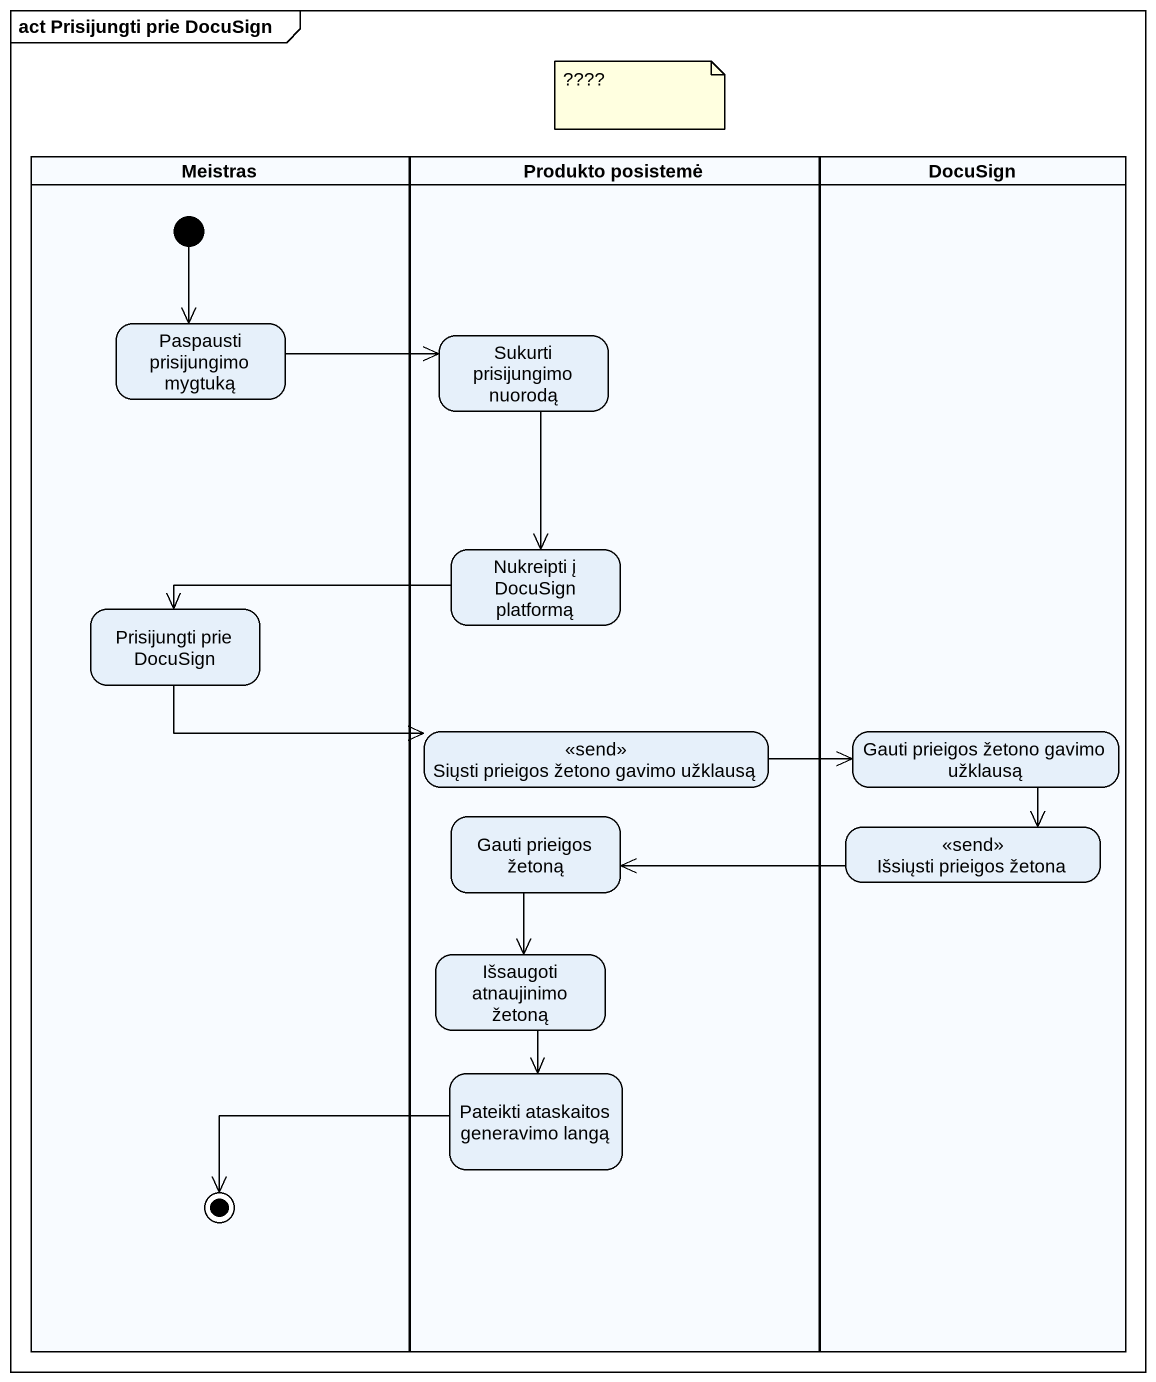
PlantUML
@startuml
mainframe act Prisijungti prie DocuSign
hide empty description
state Meistras <<partition>> {
  state "Paspausti prisijungimo mygtuką" as Paspausti_prisijungimo
  state "Prisijungti prie DocuSign" as Prisijungti_prie_DocuSign
  state final1 <<end>>
  [*] --> Paspausti_prisijungimo
}
state "Produkto posistemė" as Produkto_posistemė <<partition>> {
  state "Sukurti prisijungimo nuorodą" as Sukurti_prisijungimo_nuorodą
  state "Nukreipti į DocuSign platformą" as Nukreipti_į_DocuSign
  state "Siųsti prieigos žetono gavimo užklausą" as Siųsti_prieigos_žetono <<send>>
  state "Gauti prieigos žetoną" as Gauti_prieigos_žetoną
  state "Išsaugoti atnaujinimo žetoną" as Išsaugoti_atnaujinimo_žetoną
  state "Pateikti ataskaitos generavimo langą" as Pateikti_ataskaitos
}
state DocuSign <<partition>> {
  state "Gauti prieigos žetono gavimo užklausą" as Gauti_prieigos_žetono
  state "Išsiųsti prieigos žetona" as Išsiųsti_prieigos_žetona <<send>>
}
Paspausti_prisijungimo -right-> Sukurti_prisijungimo_nuorodą
Sukurti_prisijungimo_nuorodą --> Nukreipti_į_DocuSign
Prisijungti_prie_DocuSign -right-> Siųsti_prieigos_žetono
Nukreipti_į_DocuSign -left-> Prisijungti_prie_DocuSign
Siųsti_prieigos_žetono -right-> Gauti_prieigos_žetono
Gauti_prieigos_žetono --> Išsiųsti_prieigos_žetona
Gauti_prieigos_žetoną --> Išsaugoti_atnaujinimo_žetoną
Išsiųsti_prieigos_žetona -left-> Gauti_prieigos_žetoną
Išsaugoti_atnaujinimo_žetoną --> Pateikti_ataskaitos
Pateikti_ataskaitos -left-> final1
note as N1
  ????
end note
@enduml
